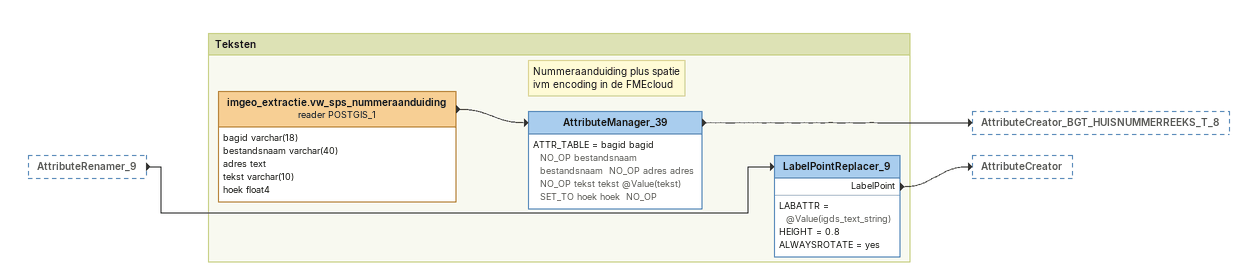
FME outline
AttributeRenamer_9 [outside]
    -> LabelPointReplacer_9

Bookmark: Teksten
LabelPointReplacer_9
    LABATTR = @Value(igds_text_string)
    HEIGHT = 0.8
    ALWAYSROTATE = yes
    LabelPoint -> AttributeCreator
imgeo_extractie.vw_sps_nummeraanduiding (reader POSTGIS_1)
    attributes: bagid varchar(18), bestandsnaam varchar(40), adres text, tekst varchar(10), hoek float4
    -> AttributeManager_39
Note: Nummeraanduiding plus spatie ivm encoding in de FMEcloud
AttributeManager_39
    ATTR_TABLE = bagid bagid  NO_OP bestandsnaam bestandsnaam  NO_OP adres adres  NO_OP tekst tekst @Value(tekst)  SET_TO hoek hoek  NO_OP
    -> AttributeCreator_BGT_HUISNUMMERREEKS_T_8
